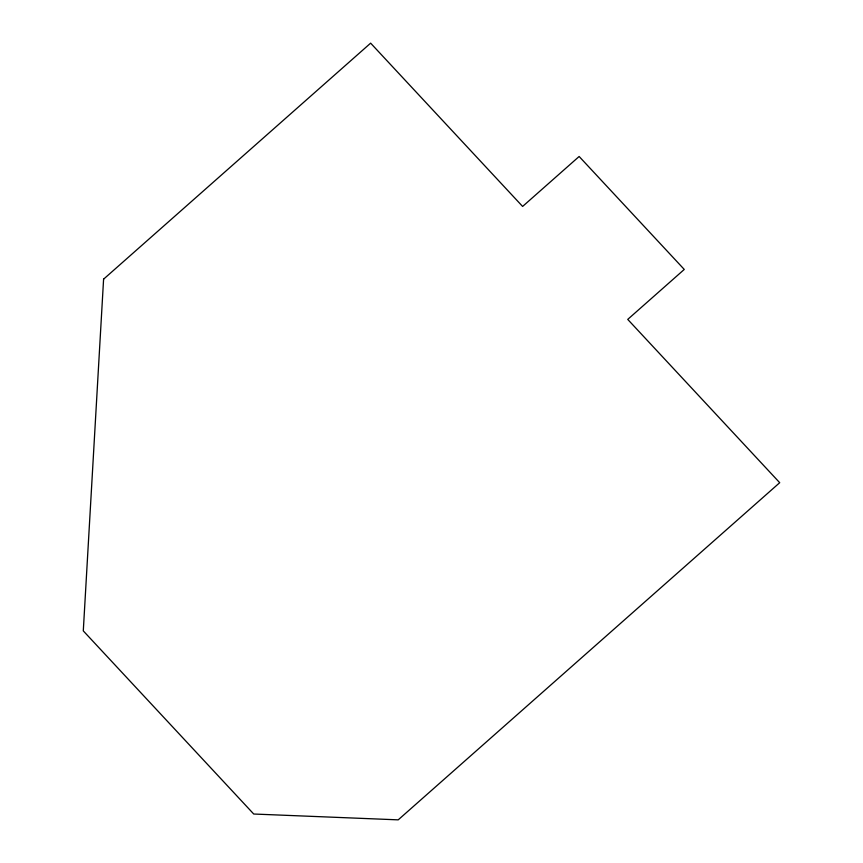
<?xml version="1.0" encoding="UTF-8"?>
<svg xmlns="http://www.w3.org/2000/svg" width="863" height="863" viewBox="0 0 863 863"><rect width="100%" height="100%" fill="white"/><g stroke="black" fill="none" stroke-linecap="round" stroke-linejoin="round"><path stroke-width="1.29" d="M103.592 279.159L83.29 630.885L253.733 814.025L398.21 819.85L779.71 482.697L627.735 319.396L684.262 269.439L579.138 156.483L522.611 206.44L370.637 43.15L103.592 279.159"/></g></svg>
